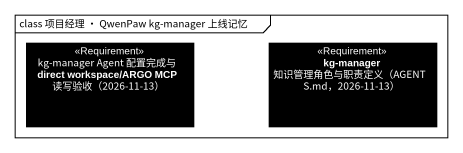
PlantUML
@startuml
mainframe class 项目经理 · QwenPaw kg-manager 上线记忆
hide circle
hide empty members
class "kg-manager Agent 配置完成与 direct workspace/ARGO MCP 读写验收（2026-11-13）" as kg_manager_Agent_配置完成与 <<Requirement>> #000000
class "kg-manager 知识管理角色与职责定义（AGENTS.md，2026-11-13）" as kg_manager_知识管理角色与职责定义 <<Requirement>> #000000
@enduml
